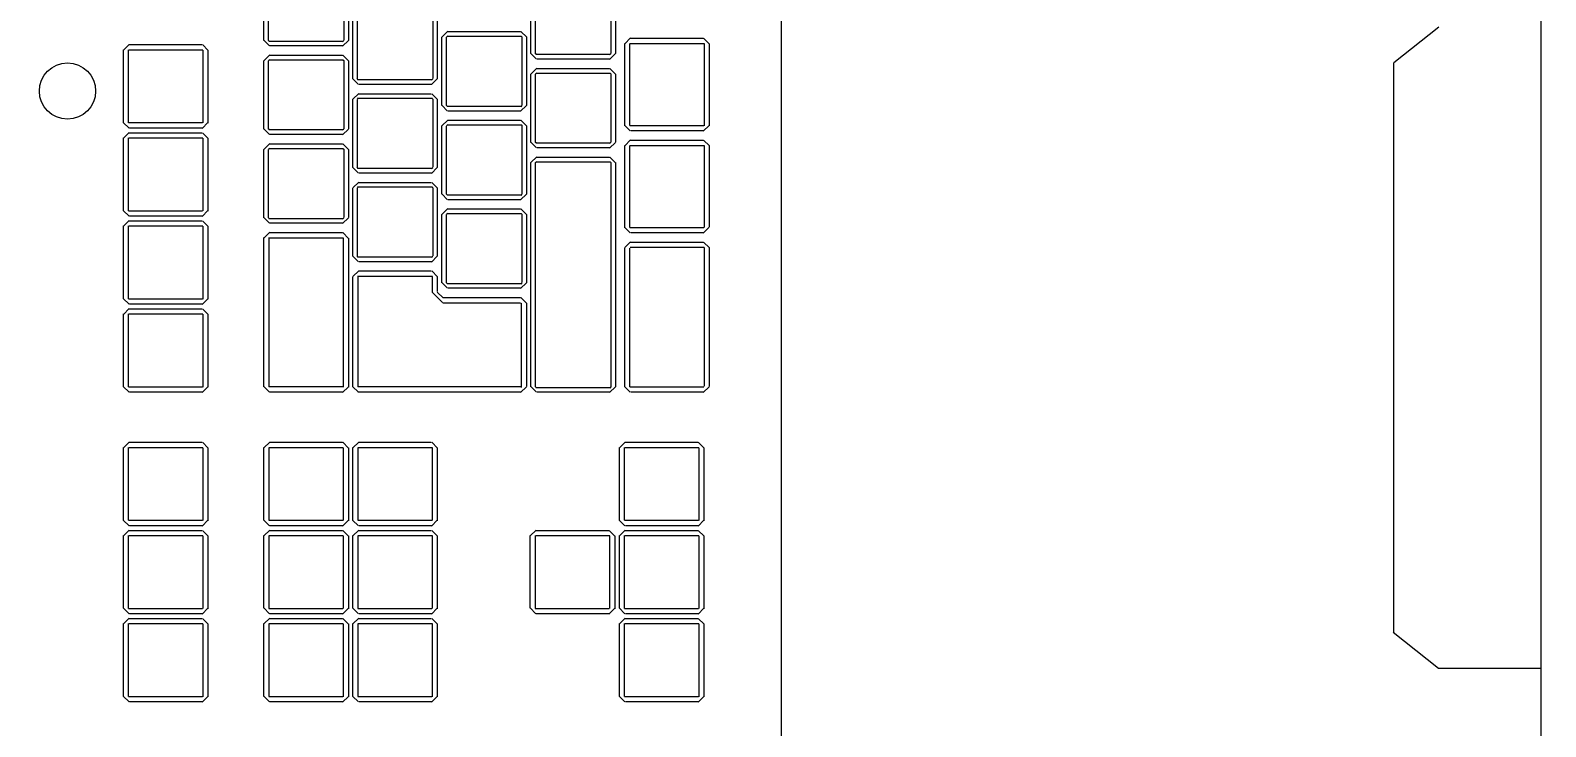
# Model space of a CAD drawing. Header units: millimetres. Extents: x -85420 to 1195317, y -69347 to 470418.
# Drawn here: x 443341.8 to 443669.3, y 63848.6 to 63999.1 of the extents above; entities that cross this region are included whole.
import ezdxf

# ---------------------------------------------------------------- set-up
doc = ezdxf.new("R2010")
doc.units = ezdxf.units.MM
doc.layers.add('+АР_Размеры', color=252, linetype='Continuous', lineweight=0)
doc.layers.add('ТХ_ОБЩЕЕ', color=7, linetype='Continuous', lineweight=0, true_color=0x7b7b7b)
doc.styles.add('ГОСТ 2.304', font='CS_Gost2304.shx', dxfattribs={"oblique": 10})
doc.dimstyles.new('СПДС', dxfattribs={"dimscale": 100, "dimtxt": 2.5, "dimasz": 2.5, "dimexe": 2, "dimexo": 0.625, "dimgap": 1, "dimtad": 1, "dimdec": 0, "dimrnd": 5, "dimtxsty": 'ГОСТ 2.304', "dimblk": 'OBLIQUE', "dimblk1": 'OBLIQUE', "dimblk2": 'OBLIQUE', "dimcen": 2.5, "dimdle": 2, "dimadec": 0, "dimazin": 2, "dimtfac": 0.75, "dimtdec": 4, "dimtmove": 1, "dimatfit": 3, "dimfxl": 1, "dimtfill": 1, "dimtolj": 1, "dimarcsym": 1})

# ---------------------------------------------------------------- blocks, each defined once
blk = doc.blocks.new('_Oblique')
at = {"color": 0, "linetype": 'ByBlock', "lineweight": -2}
blk.add_line((-0.5, -0.5), (0.5, 0.5), dxfattribs=at)
blk = doc.blocks.new('*D234')
at = {"layer": '+АР_Размеры', "color": 0, "lineweight": -2, "ltscale": 100, "transparency": 16777216}
for p, q in [((442146.37, 64513.92), (442146.37, 62358.57)), ((444046.38, 63218.57), (444046.38, 62358.57)), ((444246.38, 62558.57), (441946.37, 62558.57))]:
    blk.add_line(p, q, dxfattribs=at)
at = {"layer": 'Defpoints', "color": 0, "lineweight": -2, "ltscale": 100, "transparency": 16777216}
for p in [(442146.37, 64576.42), (444046.38, 63281.07), (442146.37, 62558.57)]:
    blk.add_point(p, dxfattribs=at)
at = {"layer": '+АР_Размеры', "color": 0, "lineweight": -2, "ltscale": 100, "transparency": 16777216, "xscale": 250, "yscale": 250, "zscale": 250, "rotation": 180}
blk.add_blockref('_Oblique', (442146.37, 62558.57), dxfattribs=at)
at = {"layer": '+АР_Размеры', "color": 0, "lineweight": -2, "ltscale": 100, "transparency": 16777216, "xscale": 250, "yscale": 250, "zscale": 250}
blk.add_blockref('_Oblique', (444046.38, 62558.57), dxfattribs=at)
at = {"layer": '+АР_Размеры', "color": 0, "ltscale": 100, "transparency": 16777216, "insert": (443096.37, 62790.8), "char_height": 250, "attachment_point": 5, "style": 'ГОСТ 2.304', "bg_fill": 3, "box_fill_scale": 1.1, "bg_fill_color": 256, "bg_fill_true_color": 13158600, "bg_fill_transparency": 0}
blk.add_mtext('\\A1;1900', dxfattribs=at)
blk = doc.blocks.new('*D233')
at = {"layer": '+АР_Размеры', "color": 0, "lineweight": -2, "ltscale": 100, "transparency": 16777216}
for p, q in [((442690.74, 66479.83), (442690.74, 63082.27)), ((443579.33, 66279.83), (442490.74, 66279.83)), ((443579.33, 63282.27), (442490.74, 63282.27))]:
    blk.add_line(p, q, dxfattribs=at)
at = {"layer": 'Defpoints', "color": 0, "lineweight": -2, "ltscale": 100, "transparency": 16777216}
for p in [(443641.83, 66279.83), (442690.74, 63282.27), (443641.83, 63282.27)]:
    blk.add_point(p, dxfattribs=at)
at = {"layer": '+АР_Размеры', "color": 0, "lineweight": -2, "ltscale": 100, "transparency": 16777216, "xscale": 250, "yscale": 250, "zscale": 250}
for p, rotation in [((442690.74, 66279.83), 90), ((442690.74, 63282.27), 270)]:
    blk.add_blockref('_Oblique', p, dxfattribs=dict(at, rotation=rotation))
at = {"layer": '+АР_Размеры', "color": 0, "ltscale": 100, "transparency": 16777216, "insert": (442460.56, 64781.05), "char_height": 250, "attachment_point": 5, "rotation": 90, "style": 'ГОСТ 2.304', "bg_fill": 3, "box_fill_scale": 1.1, "bg_fill_color": 256, "bg_fill_true_color": 13158600, "bg_fill_transparency": 0}
blk.add_mtext('\\A1;3000', dxfattribs=at)
blk = doc.blocks.new('table oborud')
at = {"layer": 'ТХ_ОБЩЕЕ'}
for points in [[(743602.61, 689265.29), (743602.61, 689708.04)], [(743766.83, 689431.11), (743766.83, 689701.36)], [(743490.76, 689497.46), (743490.76, 689512.21)], [(743491.76, 689497.44), (743491.76, 689512.19)], [(743508.01, 689512.26), (743508.01, 689497.51)], [(743509.01, 689512.24), (743509.01, 689497.49)], [(743548.48, 689494.61), (743548.48, 689509.36)], [(743549.48, 689494.59), (743549.48, 689509.34)], [(743565.73, 689509.41), (743565.73, 689494.66)], [(743566.73, 689509.39), (743566.73, 689494.64)], [(743510.01, 689489.16), (743510.01, 689503.91)], [(743510.98, 689489.14), (743510.98, 689503.89)], [(743527.26, 689503.96), (743527.26, 689489.21)], [(743528.23, 689503.94), (743528.23, 689489.19)], [(743529.23, 689498.19), (743530.48, 689499.44)], [(743530.43, 689499.39), (743546.18, 689499.39)], [(743546.31, 689499.39), (743547.56, 689498.14)], [(743734.96, 689492.68), (743744.71, 689500.43)], [(743460.41, 689495.36), (743461.66, 689496.61)], [(743461.61, 689496.56), (743477.36, 689496.56)], [(743477.46, 689496.56), (743478.71, 689495.31)], [(743491.96, 689496.29), (743490.71, 689497.54)], [(743491.93, 689497.26), (743491.68, 689497.51)], [(743507.83, 689497.26), (743491.83, 689497.26)], [(743507.81, 689496.29), (743492.06, 689496.29)], [(743509.01, 689497.46), (743507.76, 689496.21)], [(743508.01, 689497.44), (743507.76, 689497.19)], [(743529.23, 689483.41), (743529.23, 689498.16)], [(743530.23, 689498.21), (743530.48, 689498.46)], [(743530.23, 689483.39), (743530.23, 689498.14)], [(743530.41, 689498.39), (743546.41, 689498.39)], [(743546.33, 689498.39), (743546.58, 689498.14)], [(743546.51, 689498.21), (743546.51, 689483.46)], [(743547.48, 689498.19), (743547.48, 689483.44)], [(743568.73, 689496.76), (743569.98, 689498.01)], [(743568.73, 689479.04), (743568.73, 689496.79)], [(743569.86, 689479.06), (743569.86, 689496.81)], [(743569.86, 689496.79), (743569.86, 689496.79)], [(743569.91, 689496.84), (743585.91, 689496.84)], [(743569.93, 689497.94), (743585.68, 689497.94)], [(743585.78, 689497.94), (743587.03, 689496.69)], [(743585.83, 689496.84), (743585.83, 689496.84)], [(743585.88, 689496.79), (743585.88, 689479.04)], [(743586.98, 689496.76), (743586.98, 689479.01)], [(743460.41, 689479.71), (743460.41, 689495.46)], [(743461.51, 689479.69), (743461.51, 689495.44)], [(743461.51, 689495.39), (743461.51, 689495.39)], [(743461.58, 689495.46), (743477.58, 689495.46)], [(743477.51, 689495.46), (743477.51, 689495.46)], [(743477.56, 689495.39), (743477.56, 689479.64)], [(743478.66, 689495.36), (743478.66, 689479.61)], [(743490.76, 689493.09), (743492.01, 689494.34)], [(743490.76, 689478.31), (743490.76, 689493.06)], [(743491.76, 689493.11), (743492.01, 689493.36)], [(743491.76, 689478.29), (743491.76, 689493.04)], [(743491.93, 689493.29), (743507.93, 689493.29)], [(743491.96, 689494.29), (743507.71, 689494.29)], [(743507.81, 689494.29), (743509.06, 689493.04)], [(743507.83, 689493.29), (743508.08, 689493.04)], [(743508.01, 689493.11), (743508.01, 689478.36)], [(743509.01, 689493.09), (743509.01, 689478.34)], [(743549.68, 689493.41), (743548.43, 689494.66)], [(743549.66, 689494.41), (743549.41, 689494.66)], [(743565.56, 689494.41), (743549.56, 689494.41)], [(743565.53, 689493.41), (743549.78, 689493.41)], [(743566.73, 689494.61), (743565.48, 689493.36)], [(743565.73, 689494.59), (743565.48, 689494.34)], [(743548.48, 689490.21), (743549.73, 689491.46)], [(743548.48, 689475.44), (743548.48, 689490.19)], [(743549.48, 689490.24), (743549.73, 689490.49)], [(743549.48, 689475.41), (743549.48, 689490.16)], [(743549.66, 689490.41), (743565.66, 689490.41)], [(743549.68, 689491.41), (743565.43, 689491.41)], [(743565.53, 689491.41), (743566.78, 689490.16)], [(743565.56, 689490.41), (743565.81, 689490.16)], [(743565.73, 689490.24), (743565.73, 689475.49)], [(743566.73, 689490.21), (743566.73, 689475.46)], [(743734.96, 689431.11), (743734.96, 689492.61)], [(743511.18, 689487.96), (743509.93, 689489.21)], [(743511.16, 689488.96), (743510.91, 689489.21)], [(743527.08, 689488.96), (743511.08, 689488.96)], [(743527.06, 689487.96), (743511.31, 689487.96)], [(743528.23, 689489.16), (743526.98, 689487.91)], [(743527.26, 689489.14), (743527.01, 689488.89)], [(743510.01, 689484.76), (743511.26, 689486.01)], [(743510.01, 689469.99), (743510.01, 689484.74)], [(743510.98, 689484.79), (743511.23, 689485.04)], [(743510.98, 689469.96), (743510.98, 689484.71)], [(743511.16, 689484.96), (743527.16, 689484.96)], [(743511.18, 689485.96), (743526.93, 689485.96)], [(743527.06, 689485.96), (743528.31, 689484.71)], [(743527.08, 689484.96), (743527.33, 689484.71)], [(743527.26, 689484.79), (743527.26, 689470.04)], [(743528.23, 689484.76), (743528.23, 689470.01)], [(743530.43, 689482.21), (743529.18, 689483.46)], [(743530.41, 689483.21), (743530.16, 689483.46)], [(743546.33, 689483.21), (743530.33, 689483.21)], [(743547.48, 689483.41), (743546.23, 689482.16)], [(743546.51, 689483.39), (743546.26, 689483.14)], [(743461.61, 689478.51), (743460.36, 689479.76)], [(743529.23, 689479.01), (743530.48, 689480.26)], [(743530.43, 689480.21), (743546.18, 689480.21)], [(743546.31, 689482.21), (743530.56, 689482.21)], [(743546.31, 689480.21), (743547.56, 689478.96)], [(743460.41, 689476.34), (743461.66, 689477.59)], [(743477.51, 689479.64), (743461.51, 689479.64)], [(743461.58, 689479.64), (743461.58, 689479.64)], [(743461.61, 689477.51), (743477.36, 689477.51)], [(743477.46, 689478.51), (743461.71, 689478.51)], [(743478.66, 689479.71), (743477.41, 689478.46)], [(743477.46, 689477.51), (743478.71, 689476.26)], [(743477.56, 689479.69), (743477.56, 689479.69)], [(743491.96, 689477.11), (743490.71, 689478.36)], [(743491.93, 689478.11), (743491.68, 689478.36)], [(743507.83, 689478.11), (743491.83, 689478.11)], [(743507.81, 689477.11), (743492.06, 689477.11)], [(743509.01, 689478.31), (743507.76, 689477.06)], [(743508.01, 689478.29), (743507.76, 689478.04)], [(743529.23, 689464.24), (743529.23, 689478.99)], [(743530.23, 689479.04), (743530.48, 689479.29)], [(743530.23, 689464.21), (743530.23, 689478.96)], [(743530.41, 689479.21), (743546.41, 689479.21)], [(743546.33, 689479.21), (743546.58, 689478.96)], [(743546.51, 689479.04), (743546.51, 689464.29)], [(743547.48, 689479.01), (743547.48, 689464.26)], [(743569.93, 689477.91), (743568.68, 689479.16)], [(743585.83, 689479.04), (743569.83, 689479.04)], [(743569.91, 689479.04), (743569.91, 689479.04)], [(743585.78, 689477.91), (743570.03, 689477.91)], [(743586.98, 689479.11), (743585.73, 689477.86)], [(743585.88, 689479.09), (743585.88, 689479.09)], [(743460.41, 689460.69), (743460.41, 689476.44)], [(743461.51, 689460.66), (743461.51, 689476.41)], [(743461.51, 689476.36), (743461.51, 689476.36)], [(743461.58, 689476.41), (743477.58, 689476.41)], [(743477.51, 689476.41), (743477.51, 689476.41)], [(743477.56, 689476.36), (743477.56, 689460.61)], [(743478.66, 689476.34), (743478.66, 689460.59)], [(743490.76, 689473.91), (743492.01, 689475.16)], [(743490.76, 689459.14), (743490.76, 689473.89)], [(743491.76, 689473.94), (743492.01, 689474.19)], [(743491.76, 689459.11), (743491.76, 689473.86)], [(743491.93, 689474.11), (743507.93, 689474.11)], [(743491.96, 689475.11), (743507.71, 689475.11)], [(743507.81, 689475.11), (743509.06, 689473.86)], [(743507.83, 689474.11), (743508.08, 689473.86)], [(743508.01, 689473.94), (743508.01, 689459.19)], [(743509.01, 689473.91), (743509.01, 689459.16)], [(743549.68, 689474.24), (743548.43, 689475.49)], [(743549.66, 689475.24), (743549.41, 689475.49)], [(743565.56, 689475.24), (743549.56, 689475.24)], [(743565.53, 689474.24), (743549.78, 689474.24)], [(743566.73, 689475.44), (743565.48, 689474.19)], [(743565.73, 689475.41), (743565.48, 689475.16)], [(743568.73, 689474.71), (743569.98, 689475.96)], [(743568.73, 689456.99), (743568.73, 689474.74)], [(743569.86, 689457.04), (743569.86, 689474.79)], [(743569.86, 689474.76), (743569.86, 689474.76)], [(743569.91, 689474.79), (743585.91, 689474.79)], [(743569.93, 689475.91), (743585.68, 689475.91)], [(743585.78, 689475.91), (743587.03, 689474.66)], [(743585.83, 689474.79), (743585.83, 689474.79)], [(743585.88, 689474.76), (743585.88, 689457.01)], [(743586.98, 689474.71), (743586.98, 689457.21)], [(743511.18, 689468.79), (743509.93, 689470.04)], [(743511.16, 689469.79), (743510.91, 689470.04)], [(743528.23, 689469.99), (743526.98, 689468.74)], [(743527.26, 689469.96), (743527.01, 689469.71)], [(743548.48, 689471.06), (743549.73, 689472.31)], [(743548.48, 689422.61), (743548.48, 689471.11)], [(743549.46, 689471.06), (743549.71, 689471.31)], [(743549.46, 689422.59), (743549.46, 689471.09)], [(743549.66, 689471.26), (743565.66, 689471.26)], [(743549.68, 689472.24), (743565.43, 689472.24)], [(743565.53, 689472.24), (743566.78, 689470.99)], [(743565.56, 689471.26), (743565.81, 689471.01)], [(743565.76, 689471.06), (743565.76, 689422.56)], [(743566.73, 689471.06), (743566.73, 689422.56)], [(743510.01, 689465.61), (743511.26, 689466.86)], [(743527.08, 689469.79), (743511.08, 689469.79)], [(743511.18, 689466.79), (743526.93, 689466.79)], [(743527.06, 689468.79), (743511.31, 689468.79)], [(743527.06, 689466.79), (743528.31, 689465.54)], [(743510.01, 689450.81), (743510.01, 689465.56)], [(743510.98, 689465.64), (743511.23, 689465.89)], [(743510.98, 689450.79), (743510.98, 689465.54)], [(743511.16, 689465.79), (743527.16, 689465.79)], [(743527.08, 689465.79), (743527.33, 689465.54)], [(743527.26, 689465.64), (743527.26, 689450.89)], [(743528.23, 689465.61), (743528.23, 689450.86)], [(743530.43, 689463.04), (743529.18, 689464.29)], [(743530.41, 689464.04), (743530.16, 689464.29)], [(743546.33, 689464.04), (743530.33, 689464.04)], [(743547.48, 689464.24), (743546.23, 689462.99)], [(743546.51, 689464.21), (743546.26, 689463.96)], [(743461.61, 689459.49), (743460.36, 689460.74)], [(743477.51, 689460.59), (743461.51, 689460.59)], [(743461.58, 689460.59), (743461.58, 689460.59)], [(743478.66, 689460.69), (743477.41, 689459.44)], [(743477.56, 689460.66), (743477.56, 689460.66)], [(743529.23, 689459.86), (743530.48, 689461.11)], [(743530.23, 689459.89), (743530.48, 689460.14)], [(743530.41, 689460.06), (743546.41, 689460.06)], [(743530.43, 689461.04), (743546.18, 689461.04)], [(743546.31, 689463.04), (743530.56, 689463.04)], [(743546.31, 689461.04), (743547.56, 689459.79)], [(743546.33, 689460.06), (743546.58, 689459.81)], [(743460.41, 689457.29), (743461.66, 689458.54)], [(743460.41, 689441.64), (743460.41, 689457.39)], [(743461.51, 689441.61), (743461.51, 689457.36)], [(743461.51, 689457.31), (743461.51, 689457.31)], [(743461.58, 689457.39), (743477.58, 689457.39)], [(743461.61, 689458.49), (743477.36, 689458.49)], [(743477.46, 689459.49), (743461.71, 689459.49)], [(743477.46, 689458.49), (743478.71, 689457.24)], [(743477.51, 689457.39), (743477.51, 689457.39)], [(743477.56, 689457.31), (743477.56, 689441.56)], [(743478.66, 689457.29), (743478.66, 689441.54)], [(743491.96, 689457.94), (743490.71, 689459.19)], [(743491.93, 689458.94), (743491.68, 689459.19)], [(743507.83, 689458.94), (743491.83, 689458.94)], [(743507.81, 689457.94), (743492.06, 689457.94)], [(743509.01, 689459.14), (743507.76, 689457.89)], [(743508.01, 689459.11), (743507.76, 689458.86)], [(743529.23, 689445.09), (743529.23, 689459.84)], [(743530.23, 689445.06), (743530.23, 689459.81)], [(743546.51, 689459.89), (743546.51, 689445.14)], [(743547.48, 689459.86), (743547.48, 689445.11)], [(743569.93, 689455.89), (743568.68, 689457.14)], [(743585.83, 689456.99), (743569.83, 689456.99)], [(743569.91, 689456.99), (743569.91, 689456.99)], [(743586.98, 689457.09), (743585.73, 689455.84)], [(743585.88, 689457.04), (743585.88, 689457.04)], [(743490.76, 689454.74), (743492.01, 689455.99)], [(743490.76, 689422.61), (743490.76, 689454.86)], [(743491.91, 689422.59), (743491.91, 689454.84)], [(743491.91, 689454.79), (743507.91, 689454.79)], [(743491.91, 689454.79), (743491.91, 689454.79)], [(743491.96, 689455.94), (743507.71, 689455.94)], [(743507.81, 689455.94), (743509.06, 689454.69)], [(743507.83, 689454.79), (743507.83, 689454.79)], [(743507.86, 689454.79), (743507.86, 689422.54)], [(743509.01, 689454.74), (743509.01, 689422.49)], [(743568.73, 689452.69), (743569.98, 689453.94)], [(743569.93, 689453.89), (743585.68, 689453.89)], [(743585.78, 689455.89), (743570.03, 689455.89)], [(743585.78, 689453.89), (743587.03, 689452.64)], [(743511.18, 689449.64), (743509.93, 689450.89)], [(743511.16, 689450.64), (743510.91, 689450.89)], [(743527.08, 689450.64), (743511.08, 689450.64)], [(743528.23, 689450.81), (743526.98, 689449.56)], [(743527.26, 689450.79), (743527.01, 689450.54)], [(743568.73, 689422.61), (743568.73, 689452.61)], [(743569.86, 689452.71), (743569.86, 689452.71)], [(743569.86, 689422.59), (743569.86, 689452.59)], [(743569.91, 689452.76), (743585.91, 689452.76)], [(743585.83, 689452.76), (743585.83, 689452.76)], [(743585.88, 689452.71), (743585.88, 689422.71)], [(743586.98, 689452.69), (743586.98, 689422.69)], [(743510.01, 689446.44), (743511.26, 689447.69)], [(743511.18, 689447.64), (743526.93, 689447.64)], [(743527.06, 689449.64), (743511.31, 689449.64)], [(743527.06, 689447.64), (743528.31, 689446.39)], [(743510.01, 689422.61), (743510.01, 689446.36)], [(743511.13, 689422.59), (743511.13, 689446.59)], [(743511.13, 689446.46), (743511.13, 689446.46)], [(743511.16, 689446.49), (743527.16, 689446.49)], [(743527.08, 689446.49), (743527.08, 689446.49)], [(743527.11, 689446.46), (743527.11, 689442.96)], [(743528.23, 689446.44), (743528.23, 689443.19)], [(743530.43, 689443.89), (743529.18, 689445.14)], [(743530.41, 689444.89), (743530.16, 689445.14)], [(743546.33, 689444.89), (743530.33, 689444.89)], [(743546.31, 689443.89), (743530.56, 689443.89)], [(743547.48, 689445.09), (743546.23, 689443.84)], [(743546.51, 689445.06), (743546.26, 689444.81)], [(743461.61, 689440.46), (743460.36, 689441.71)], [(743477.51, 689441.56), (743461.51, 689441.56)], [(743461.58, 689441.56), (743461.58, 689441.56)], [(743477.46, 689440.46), (743461.71, 689440.46)], [(743478.66, 689441.64), (743477.41, 689440.39)], [(743477.56, 689441.61), (743477.56, 689441.61)], [(743527.11, 689443.09), (743529.36, 689440.84)], [(743528.23, 689443.09), (743529.48, 689441.84)], [(743529.43, 689441.89), (743546.18, 689441.89)], [(743529.46, 689440.74), (743546.21, 689440.74)], [(743546.31, 689441.89), (743547.56, 689440.64)], [(743546.33, 689440.74), (743546.33, 689440.74)], [(743546.36, 689440.71), (743546.36, 689422.46)], [(743547.48, 689440.69), (743547.48, 689422.69)], [(743460.41, 689438.26), (743461.66, 689439.51)], [(743460.41, 689422.61), (743460.41, 689438.36)], [(743461.51, 689422.59), (743461.51, 689438.34)], [(743461.51, 689438.29), (743461.51, 689438.29)], [(743461.58, 689438.34), (743477.58, 689438.34)], [(743461.61, 689439.46), (743477.36, 689439.46)], [(743477.46, 689439.46), (743478.71, 689438.21)], [(743477.51, 689438.34), (743477.51, 689438.34)], [(743477.56, 689438.29), (743477.56, 689422.54)], [(743478.66, 689438.26), (743478.66, 689422.51)], [(743734.96, 689369.56), (743734.96, 689431.06)], [(743766.83, 689160.84), (743766.83, 689431.08)], [(743461.61, 689421.41), (743460.36, 689422.66)], [(743477.51, 689422.51), (743461.51, 689422.51)], [(743461.58, 689422.51), (743461.58, 689422.51)], [(743477.46, 689421.41), (743461.71, 689421.41)], [(743478.66, 689422.61), (743477.41, 689421.36)], [(743477.56, 689422.59), (743477.56, 689422.59)], [(743491.96, 689421.41), (743490.71, 689422.66)], [(743507.83, 689422.56), (743491.83, 689422.56)], [(743491.91, 689422.56), (743491.91, 689422.56)], [(743507.81, 689421.41), (743492.06, 689421.41)], [(743509.01, 689422.61), (743507.76, 689421.36)], [(743507.86, 689422.59), (743507.86, 689422.59)], [(743511.18, 689421.41), (743509.93, 689422.66)], [(743546.31, 689421.41), (743511.06, 689421.41)], [(743546.33, 689422.56), (743511.08, 689422.56)], [(743511.16, 689422.56), (743511.16, 689422.56)], [(743547.48, 689422.61), (743546.23, 689421.36)], [(743546.36, 689422.59), (743546.36, 689422.59)], [(743549.68, 689421.41), (743548.43, 689422.66)], [(743549.66, 689422.39), (743549.41, 689422.64)], [(743565.56, 689422.39), (743549.56, 689422.39)], [(743565.53, 689421.41), (743549.78, 689421.41)], [(743566.73, 689422.61), (743565.48, 689421.36)], [(743565.76, 689422.59), (743565.51, 689422.34)], [(743569.93, 689421.41), (743568.68, 689422.66)], [(743585.83, 689422.54), (743569.83, 689422.54)], [(743569.91, 689422.54), (743569.91, 689422.54)], [(743585.78, 689421.41), (743570.03, 689421.41)], [(743586.98, 689422.61), (743585.73, 689421.36)], [(743585.88, 689422.59), (743585.88, 689422.59)], [(743460.41, 689409.41), (743461.66, 689410.66)], [(743460.41, 689393.76), (743460.41, 689409.51)], [(743461.51, 689393.74), (743461.51, 689409.49)], [(743461.51, 689409.44), (743461.51, 689409.44)], [(743461.58, 689409.51), (743477.58, 689409.51)], [(743461.61, 689410.61), (743477.36, 689410.61)], [(743477.46, 689410.61), (743478.71, 689409.36)], [(743477.51, 689409.51), (743477.51, 689409.51)], [(743477.56, 689409.44), (743477.56, 689393.69)], [(743478.66, 689409.41), (743478.66, 689393.66)], [(743490.76, 689409.41), (743492.01, 689410.66)], [(743490.76, 689393.76), (743490.76, 689409.51)], [(743491.86, 689393.74), (743491.86, 689409.49)], [(743491.86, 689409.44), (743491.86, 689409.44)], [(743491.91, 689409.51), (743507.91, 689409.51)], [(743491.96, 689410.61), (743507.71, 689410.61)], [(743507.81, 689410.61), (743509.06, 689409.36)], [(743507.83, 689409.51), (743507.83, 689409.51)], [(743507.88, 689409.44), (743507.88, 689393.69)], [(743509.01, 689409.41), (743509.01, 689393.66)], [(743510.01, 689409.41), (743511.26, 689410.66)], [(743510.01, 689393.76), (743510.01, 689409.51)], [(743511.11, 689393.74), (743511.11, 689409.49)], [(743511.11, 689409.44), (743511.11, 689409.44)], [(743511.16, 689409.51), (743527.16, 689409.51)], [(743511.18, 689410.61), (743526.93, 689410.61)], [(743527.06, 689410.61), (743528.31, 689409.36)], [(743527.08, 689409.51), (743527.08, 689409.51)], [(743527.13, 689409.44), (743527.13, 689393.69)], [(743528.23, 689409.41), (743528.23, 689393.66)], [(743567.58, 689409.41), (743568.83, 689410.66)], [(743567.58, 689393.76), (743567.58, 689409.51)], [(743568.68, 689393.74), (743568.68, 689409.49)], [(743568.68, 689409.44), (743568.68, 689409.44)], [(743568.76, 689409.51), (743584.76, 689409.51)], [(743568.78, 689410.61), (743584.53, 689410.61)], [(743584.63, 689410.61), (743585.88, 689409.36)], [(743584.66, 689409.51), (743584.66, 689409.51)], [(743584.73, 689409.44), (743584.73, 689393.69)], [(743585.83, 689409.41), (743585.83, 689393.66)], [(743461.61, 689392.56), (743460.36, 689393.81)], [(743460.41, 689390.39), (743461.66, 689391.64)], [(743477.51, 689393.69), (743461.51, 689393.69)], [(743461.58, 689393.69), (743461.58, 689393.69)], [(743461.61, 689391.56), (743477.36, 689391.56)], [(743477.46, 689392.56), (743461.71, 689392.56)], [(743478.66, 689393.76), (743477.41, 689392.51)], [(743477.46, 689391.56), (743478.71, 689390.31)], [(743477.56, 689393.74), (743477.56, 689393.74)], [(743491.96, 689392.56), (743490.71, 689393.81)], [(743490.76, 689390.39), (743492.01, 689391.64)], [(743507.83, 689393.69), (743491.83, 689393.69)], [(743491.91, 689393.69), (743491.91, 689393.69)], [(743491.96, 689391.56), (743507.71, 689391.56)], [(743507.81, 689392.56), (743492.06, 689392.56)], [(743509.01, 689393.76), (743507.76, 689392.51)], [(743507.81, 689391.56), (743509.06, 689390.31)], [(743507.88, 689393.74), (743507.88, 689393.74)], [(743511.18, 689392.56), (743509.93, 689393.81)], [(743510.01, 689390.39), (743511.26, 689391.64)], [(743527.08, 689393.69), (743511.08, 689393.69)], [(743511.16, 689393.69), (743511.16, 689393.69)], [(743511.18, 689391.56), (743526.93, 689391.56)], [(743527.06, 689392.56), (743511.31, 689392.56)], [(743528.23, 689393.76), (743526.98, 689392.51)], [(743527.06, 689391.56), (743528.31, 689390.31)], [(743527.13, 689393.74), (743527.13, 689393.74)], [(743548.33, 689390.39), (743549.58, 689391.64)], [(743549.53, 689391.56), (743565.28, 689391.56)], [(743565.38, 689391.56), (743566.63, 689390.31)], [(743568.78, 689392.56), (743567.53, 689393.81)], [(743567.58, 689390.39), (743568.83, 689391.64)], [(743584.66, 689393.69), (743568.66, 689393.69)], [(743568.76, 689393.69), (743568.76, 689393.69)], [(743568.78, 689391.56), (743584.53, 689391.56)], [(743584.63, 689392.56), (743568.88, 689392.56)], [(743585.83, 689393.76), (743584.58, 689392.51)], [(743584.63, 689391.56), (743585.88, 689390.31)], [(743584.73, 689393.74), (743584.73, 689393.74)], [(743460.41, 689374.74), (743460.41, 689390.49)], [(743461.51, 689374.71), (743461.51, 689390.46)], [(743461.51, 689390.41), (743461.51, 689390.41)], [(743461.58, 689390.46), (743477.58, 689390.46)], [(743477.51, 689390.46), (743477.51, 689390.46)], [(743477.56, 689390.41), (743477.56, 689374.66)], [(743478.66, 689390.39), (743478.66, 689374.64)], [(743490.76, 689374.74), (743490.76, 689390.49)], [(743491.86, 689374.71), (743491.86, 689390.46)], [(743491.86, 689390.41), (743491.86, 689390.41)], [(743491.91, 689390.46), (743507.91, 689390.46)], [(743507.83, 689390.46), (743507.83, 689390.46)], [(743507.88, 689390.41), (743507.88, 689374.66)], [(743509.01, 689390.39), (743509.01, 689374.64)], [(743510.01, 689374.74), (743510.01, 689390.49)], [(743511.11, 689374.71), (743511.11, 689390.46)], [(743511.11, 689390.41), (743511.11, 689390.41)], [(743511.16, 689390.46), (743527.16, 689390.46)], [(743527.08, 689390.46), (743527.08, 689390.46)], [(743527.13, 689390.41), (743527.13, 689374.66)], [(743528.23, 689390.39), (743528.23, 689374.64)], [(743548.33, 689374.74), (743548.33, 689390.49)], [(743549.43, 689374.71), (743549.43, 689390.46)], [(743549.43, 689390.41), (743549.43, 689390.41)], [(743549.51, 689390.46), (743565.51, 689390.46)], [(743565.41, 689390.46), (743565.41, 689390.46)], [(743565.48, 689390.41), (743565.48, 689374.66)], [(743566.58, 689390.39), (743566.58, 689374.64)], [(743567.58, 689374.74), (743567.58, 689390.49)], [(743568.68, 689374.71), (743568.68, 689390.46)], [(743568.68, 689390.41), (743568.68, 689390.41)], [(743568.76, 689390.46), (743584.76, 689390.46)], [(743584.66, 689390.46), (743584.66, 689390.46)], [(743584.73, 689390.41), (743584.73, 689374.66)], [(743585.83, 689390.39), (743585.83, 689374.64)], [(743461.61, 689373.54), (743460.36, 689374.79)], [(743460.41, 689371.34), (743461.66, 689372.59)], [(743477.51, 689374.64), (743461.51, 689374.64)], [(743461.58, 689374.64), (743461.58, 689374.64)], [(743461.61, 689372.54), (743477.36, 689372.54)], [(743477.46, 689373.54), (743461.71, 689373.54)], [(743478.66, 689374.74), (743477.41, 689373.49)], [(743477.46, 689372.54), (743478.71, 689371.29)], [(743477.56, 689374.71), (743477.56, 689374.71)], [(743491.96, 689373.54), (743490.71, 689374.79)], [(743490.76, 689371.34), (743492.01, 689372.59)], [(743507.83, 689374.64), (743491.83, 689374.64)], [(743491.91, 689374.64), (743491.91, 689374.64)], [(743491.96, 689372.54), (743507.71, 689372.54)], [(743507.81, 689373.54), (743492.06, 689373.54)], [(743509.01, 689374.74), (743507.76, 689373.49)], [(743507.81, 689372.54), (743509.06, 689371.29)], [(743507.88, 689374.71), (743507.88, 689374.71)], [(743511.18, 689373.54), (743509.93, 689374.79)], [(743510.01, 689371.34), (743511.26, 689372.59)], [(743527.08, 689374.64), (743511.08, 689374.64)], [(743511.16, 689374.64), (743511.16, 689374.64)], [(743511.18, 689372.54), (743526.93, 689372.54)], [(743527.06, 689373.54), (743511.31, 689373.54)], [(743528.23, 689374.74), (743526.98, 689373.49)], [(743527.06, 689372.54), (743528.31, 689371.29)], [(743527.13, 689374.71), (743527.13, 689374.71)], [(743549.53, 689373.54), (743548.28, 689374.79)], [(743565.41, 689374.64), (743549.41, 689374.64)], [(743549.51, 689374.64), (743549.51, 689374.64)], [(743565.38, 689373.54), (743549.63, 689373.54)], [(743566.58, 689374.74), (743565.33, 689373.49)], [(743565.48, 689374.71), (743565.48, 689374.71)], [(743568.78, 689373.54), (743567.53, 689374.79)], [(743567.58, 689371.34), (743568.83, 689372.59)], [(743584.66, 689374.64), (743568.66, 689374.64)], [(743568.76, 689374.64), (743568.76, 689374.64)], [(743568.78, 689372.54), (743584.53, 689372.54)], [(743584.63, 689373.54), (743568.88, 689373.54)], [(743585.83, 689374.74), (743584.58, 689373.49)], [(743584.63, 689372.54), (743585.88, 689371.29)], [(743584.73, 689374.71), (743584.73, 689374.71)], [(743460.41, 689355.69), (743460.41, 689371.44)], [(743461.51, 689355.66), (743461.51, 689371.41)], [(743461.51, 689371.36), (743461.51, 689371.36)], [(743461.58, 689371.44), (743477.58, 689371.44)], [(743477.51, 689371.44), (743477.51, 689371.44)], [(743477.56, 689371.36), (743477.56, 689355.61)], [(743478.66, 689371.34), (743478.66, 689355.59)], [(743490.76, 689355.69), (743490.76, 689371.44)], [(743491.86, 689355.66), (743491.86, 689371.41)], [(743491.86, 689371.36), (743491.86, 689371.36)], [(743491.91, 689371.44), (743507.91, 689371.44)], [(743507.83, 689371.44), (743507.83, 689371.44)], [(743507.88, 689371.36), (743507.88, 689355.61)], [(743509.01, 689371.34), (743509.01, 689355.59)], [(743510.01, 689355.69), (743510.01, 689371.44)], [(743511.11, 689355.66), (743511.11, 689371.41)], [(743511.11, 689371.36), (743511.11, 689371.36)], [(743511.16, 689371.44), (743527.16, 689371.44)], [(743527.08, 689371.44), (743527.08, 689371.44)], [(743527.13, 689371.36), (743527.13, 689355.61)], [(743528.23, 689371.34), (743528.23, 689355.59)], [(743567.58, 689355.69), (743567.58, 689371.44)], [(743568.68, 689355.66), (743568.68, 689371.41)], [(743568.68, 689371.36), (743568.68, 689371.36)], [(743568.76, 689371.44), (743584.76, 689371.44)], [(743584.66, 689371.44), (743584.66, 689371.44)], [(743584.73, 689371.36), (743584.73, 689355.61)], [(743585.83, 689371.34), (743585.83, 689355.59)], [(743744.61, 689361.71), (743734.86, 689369.46)], [(743766.83, 689361.71), (743744.58, 689361.71)], [(743461.61, 689354.51), (743460.36, 689355.76)], [(743477.51, 689355.61), (743461.51, 689355.61)], [(743461.58, 689355.61), (743461.58, 689355.61)], [(743478.66, 689355.69), (743477.41, 689354.44)], [(743477.56, 689355.66), (743477.56, 689355.66)], [(743491.96, 689354.51), (743490.71, 689355.76)], [(743507.83, 689355.61), (743491.83, 689355.61)], [(743491.91, 689355.61), (743491.91, 689355.61)], [(743509.01, 689355.69), (743507.76, 689354.44)], [(743507.88, 689355.66), (743507.88, 689355.66)], [(743511.18, 689354.51), (743509.93, 689355.76)], [(743527.08, 689355.61), (743511.08, 689355.61)], [(743511.16, 689355.61), (743511.16, 689355.61)], [(743528.23, 689355.69), (743526.98, 689354.44)], [(743527.13, 689355.66), (743527.13, 689355.66)], [(743568.78, 689354.51), (743567.53, 689355.76)], [(743584.66, 689355.61), (743568.66, 689355.61)], [(743568.76, 689355.61), (743568.76, 689355.61)], [(743585.83, 689355.69), (743584.58, 689354.44)], [(743584.73, 689355.66), (743584.73, 689355.66)], [(743477.46, 689354.51), (743461.71, 689354.51)], [(743507.81, 689354.51), (743492.06, 689354.51)], [(743527.06, 689354.51), (743511.31, 689354.51)], [(743584.63, 689354.51), (743568.88, 689354.51)]]:
    blk.add_lwpolyline(points, dxfattribs=at)
blk.add_circle((743448.3, 689486.53), 6.08, dxfattribs=at)

msp = doc.modelspace()

# ---------------------------------------------------------------- dimensions: what is measured, and where the dimension line sits
at = {"layer": '+АР_Размеры', "ltscale": 100}
dim = msp.add_linear_dim(base=(442690.74, 63282.27, 950), p1=(443641.83, 66279.83, 950), p2=(443641.83, 63282.27, 950), angle=270, dimstyle='СПДС', override={"dimscale": 100}, dxfattribs=at)
dim.commit()
dim.dimension.update_dxf_attribs({"geometry": '*D233', "text_midpoint": (442460.56, 64781.05, 950)})

# ---------------------------------------------------------------- next in the draw order: dimensions: what is measured, and where the dimension line sits
dim = msp.add_linear_dim(base=(442146.37, 62558.57, 950), p1=(444046.38, 63281.07, 950), p2=(442146.37, 64576.42, 950), dimstyle='СПДС', override={"dimscale": 100}, dxfattribs=at)
dim.commit()
dim.dimension.update_dxf_attribs({"geometry": '*D234', "text_midpoint": (443096.37, 62790.8, 950)})

# ---------------------------------------------------------------- next in the draw order: block references
at = {"lineweight": 9}
msp.add_blockref('table oborud', (-300098.5, -625500.56, 0), dxfattribs=at)

doc.saveas('drawing.dxf')
